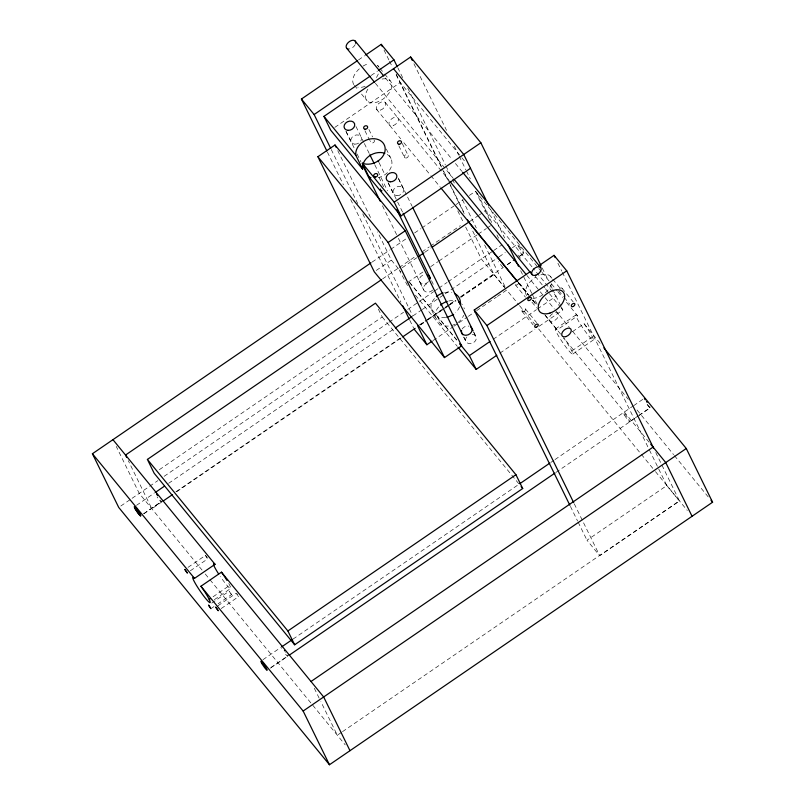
<?xml version="1.0" encoding="UTF-8"?>
<svg xmlns="http://www.w3.org/2000/svg" width="805" height="805" viewBox="0 0 805 805"><rect width="100%" height="100%" fill="white"/><g stroke="black" fill="none" stroke-linecap="round" stroke-linejoin="round"><path stroke-width="0.6" stroke-dasharray="4.03 3.02" d="M231.387 594.543L229.163 591.152L231.528 594.583L218.135 603.74M358.436 59.973L364.655 55.716M371.125 75.479L377.354 71.212M334.81 127.391L400.266 82.533L461.044 156.733M372.091 262.098L389.711 250.023M390.747 249.309L406.294 238.652M414.585 232.967L420.804 228.711M421.84 227.996L453.98 205.979M456.043 204.571L463.227 199.64M469.385 195.424L475.534 191.208L487.407 205.698M376.277 270.44L391.371 260.106L377.555 231.89M382.606 278.892L398.153 268.236M399.189 267.532L415.783 256.161M422.001 251.905L429.256 246.924M430.293 246.219L460.349 225.621M402.259 267.703L416.708 257.811M424.96 252.156L431.148 247.91M469.697 221.496L477.737 215.982M478.603 215.398L485.828 210.447L532.387 267.3M407.994 282.223L423.47 271.627M430.695 266.676L437.91 261.726M438.946 261.021L477.113 234.859M478.15 234.154L486.401 228.499M487.438 227.795L490.527 225.672M159.35 469.697L382.214 316.979L378.048 308.476M120.78 506.043L131.044 499.009M132.07 498.305L148.583 486.995M149.619 486.28L157.911 480.595M164.129 476.339L388.03 322.916M389.067 322.201L403.587 312.26M407.733 309.412L433.643 291.662M434.68 290.947L437.789 288.814M438.826 288.11L447.117 282.424M448.154 281.71L492.62 251.251M493.646 250.546L501.857 244.921M136.508 505.319L154.117 493.254M168.607 483.322L394.339 328.641M412.985 315.872L421.267 310.197M422.303 309.482L438.866 298.132M439.902 297.417L444.048 294.58M445.085 293.875L498.929 256.976M499.11 256.795L505.268 252.569M512.383 247.749L517.585 244.136M143.632 513.751L161.081 501.797M507.261 264.573L513.419 260.357M519.577 256.141L523.683 253.323M143.803 513.801L162.439 501.032M175.903 491.805L401.635 337.124M419.234 325.069L426.489 320.098M427.525 319.394L444.088 308.033M445.125 307.329L449.271 304.491M450.307 303.777L455.479 300.235M460.661 296.683L503.115 267.592M507.251 264.754L513.469 260.498M519.678 256.242L523.824 253.404M162.218 501.656L151.843 508.76L128.277 460.641M176.728 491.714L401.665 337.577M420.321 324.797L424.466 321.95M425.503 321.245L442.096 309.875M443.132 309.17L455.57 300.637M460.752 297.095L493.918 274.364M420.421 324.989L426.64 320.722M427.676 320.008L448.405 305.809M449.442 305.095L455.66 300.839M460.842 297.287L494.018 274.555L471.348 228.288M433.11 340.485L452.802 326.991M453.839 326.277L457.995 323.439M459.031 322.725L467.323 317.039M468.359 316.335L475.614 311.364M476.651 310.65L496.343 297.156M497.379 296.441L506.707 290.052L518.702 304.622M493.133 339.328L536.462 309.643M537.499 308.929L556.064 296.21L533.141 268.286M499.905 353.143L534.973 329.104M539.109 326.277L562.836 310.016L561.266 306.836M188.018 567.354L205.466 555.4L206.251 556.225M190.312 570.805L207.75 558.851M555.329 329.064L575.857 314.997M649.112 442.257L563.54 337.778A15.305 1.711 55.6 0 1 572.707 354.15A15.305 1.711 55.6 0 1 560.562 339.328A15.305 1.711 55.6 0 1 557.1 329.919L577.628 315.852L565.754 301.362M572.516 331.62L584.058 323.711L600.701 344.027M213.053 596.787L229.727 585.356M571.802 350.95L592.329 336.893M214.311 599.685L230.733 588.435M572.808 354.029L593.335 339.972M211.745 603.106L229.194 591.152M211.977 607.956L214.029 606.557M217.903 605.803L236.378 593.144M221.214 608.54L238.662 596.586M262.953 659.698L280.553 647.633M292.98 639.12L518.712 484.439M550.811 462.442L553.921 460.319M554.957 459.605L632.73 406.253M633.646 405.68L642.994 399.22M271.104 667.426L287.526 656.176M629.601 421.77L637.802 416.145M638.828 415.44L650.118 407.702M270.249 668.18L287.848 656.125M556.034 472.354L637.832 416.296M638.868 415.591L650.259 407.783M655.743 452.511L679.511 501.042L599.695 555.732L586.996 540.236L666.822 485.536L649.132 449.432M341.461 732.369L337.315 735.217L320.863 701.638M342.497 731.665L679.39 500.811M238.431 596.404L237.878 595.76M207.267 558.388L205.426 555.51M461.829 157.7L465.773 162.509M562.111 288.361L573.22 301.925M379.125 67.278L377.535 65.336A15.305 9.237 -39.3 0 1 378.823 67.519M379.92 68.244L383.884 73.084M384.679 74.05L390.234 80.832M550.338 276.326L551.928 278.258M552.713 279.224L560.652 288.915M385.384 77.934L452.259 159.591M455.439 163.475L461.808 171.254M558.69 290.706L563.45 296.522M564.245 297.488L569.799 304.27M488.202 206.664L493.737 213.426M494.532 214.392L538.052 267.542M538.847 268.508L541.222 271.406M542.017 272.372L550.721 282.998M551.506 283.964L557.05 290.726M557.845 291.692L562.584 297.488M517.846 255.094L521.791 259.914M535.204 276.296L544.683 287.858M545.468 288.824L548.628 292.678M549.413 293.644L560.461 307.128M561.256 308.094L562.836 310.016M375.372 83.257L453.386 178.519M385.223 102.406L448.908 180.169M526.923 275.431L542.409 294.439M545.237 297.78L554.333 308.999M555.128 309.975L569.457 327.444M572.627 331.338L628.292 399.3M637.037 409.976L673.624 454.644M674.419 455.61L708.611 497.369M519.396 283.229L528.915 294.861M376.428 109.138L400.649 138.792M403.828 142.676L430.101 174.755M430.896 175.732L440.456 187.394M518.47 282.656L528.825 295.294M532.799 300.154L536.784 305.015M544.744 314.735L560.662 334.176M518.319 282.565L528.613 295.133M532.568 299.963L536.522 304.793M545.227 315.419L557.1 329.919M518.41 282.897L527.879 294.459M532.618 300.245L536.563 305.065M354.371 85.31L358.346 90.15M361.515 94.034L367.07 100.806M531.934 302.106L536.694 307.923M515.18 284.608L525.494 297.196M525.484 309.04L536.593 322.594M505.983 289.086L481.33 258.979L464.334 224.293M519.497 305.588L534.611 324.033M538.585 328.893L654.686 470.653M655.481 471.619L687.309 510.481M494.018 274.555L504.333 287.144M666.822 485.536L679.511 501.042M522.063 311.384L533.172 324.938M391.371 260.106L400.85 271.667M409.524 282.263L456.878 340.082M409.514 282.464L431.017 308.718L435.153 317.16L441.683 325.129A15.305 12.075 -26.1 0 0 463.69 315.268M445.708 317.452A15.305 12.075 -26.1 0 1 437.548 316.697L456.666 340.032M407.511 285.564L399.169 269.826M415.4 295.204L457.23 346.271M382.214 316.979L519.527 484.64M202.075 570.091L139.255 493.385L116.232 446.383M205.255 573.975L209.23 578.825M210.025 579.801L345.234 744.887M236.952 593.708L237.505 594.432M206.472 556.527L207.288 557.744M237.535 595.298L236.519 593.688M557.915 263.235L561.779 271.134M562.333 272.261L648.578 448.305M542.208 268.025L548.296 280.432M550.499 284.95L552.16 288.331M552.713 289.458L560.753 305.769M490.829 209.773L504.655 237.988M520.684 270.711L531.743 293.282M532.296 294.409L537.267 304.562M413.921 63.776L446.544 130.35M454.282 146.148L458.699 155.174M459.252 156.301L465.894 169.845M466.437 170.972L470.311 178.871M477.496 193.542L492.59 224.263M475.534 191.208L490.336 221.415M496.916 234.849L498.567 238.21M397.801 67.751L402.782 77.904M407.753 88.057L445.346 164.794M445.9 165.921L451.977 178.338M452.531 179.465L455.298 185.11M462.483 199.771L476.308 227.986M484.6 244.911L505.047 286.671M396.11 74.03L441.603 166.897M443.807 171.415L448.788 181.568M449.341 182.695L464.264 213.164M384.005 49.991L388.976 60.144M389.529 61.281L392.297 66.916M396.171 74.815L441.502 167.349M442.056 168.476L448.133 180.894M450.347 185.402L464.163 213.617M457.753 210.86L463.781 223.176M402.248 143.441L407.974 155.124M398.827 145.786L404.553 157.468M574.267 503.819L599.695 555.732M570.413 506.375L577.598 521.046M578.151 522.173L586.996 540.236M386.289 148.965L390.978 158.525M398.274 178.046L412.049 206.161M473.732 332.083L475.936 336.581M398.616 178.982L403.305 188.541M473.793 332.415L475.856 336.641M368.911 129.494L372.554 136.941M364.967 130.782L369.656 140.342M379.044 162.61L384.961 174.695M388.282 182.946L397.096 200.938M397.65 202.055L402.601 212.178M463.75 336.983L465.954 341.481L463.801 337.315M388.111 182.816L393.313 193.442M355.951 126.455L363.79 142.354M364.343 143.481L369.304 153.604M374.808 164.844L387.477 190.705M431.54 280.653L433.714 285.181A5.565 4.387 -26.1 0 1 434.026 285.956M378.974 177.301L383.653 186.871M437.548 316.697L441.683 325.129M346.09 131.517L354.904 149.509M357.108 154.007L360.962 161.875M382.445 205.728L397.871 237.203M398.415 238.33L423.752 290.052L419.586 281.639M345.959 131.356L351.161 141.982M337.748 150.646L370.924 218.346M331.257 149.529L357.792 203.685M362.763 213.848L412.522 315.409M327.404 152.085L343.433 184.808M350.628 199.479L400.93 302.167M409.775 320.219L413.649 328.118M314.292 688.215L320.32 700.521M584.058 323.711A15.305 1.711 55.6 0 1 593.235 340.092A15.305 1.711 55.6 0 1 581.089 325.26A15.305 1.711 55.6 0 1 577.628 315.852M503.155 267.391A5.565 0.624 55.6 0 1 498.577 261.605M497.067 258.858A5.565 0.624 55.6 0 1 496.987 258.647M650.259 407.572A5.565 0.624 55.6 0 1 646.465 403.335A5.565 0.624 55.6 0 0 649.695 407.431A5.565 0.624 55.6 0 0 649.937 406.616M649.877 406.545A5.565 0.624 55.6 0 1 650.007 406.807M160.517 500.006A5.565 0.624 55.6 0 1 160.668 501.505A5.565 0.624 55.6 0 1 157.106 496.937M228.771 583.514A15.305 1.711 55.6 0 1 229.536 588.022A15.305 1.711 55.6 0 1 220.349 576.531M287.284 655.008A5.565 0.624 55.6 0 1 287.133 655.904A5.565 0.624 55.6 0 1 284.195 652.271M281.81 648.438A5.565 0.624 55.6 0 1 281.659 648.146M285.393 651.829A5.565 0.624 55.6 0 1 285.705 652.302M355.206 44.587A5.565 3.361 -39.3 0 1 349.209 48.984M378.3 73.969A15.305 9.237 -39.3 0 1 375.392 78.87M365.178 86.336A15.305 9.237 -39.3 0 1 357.722 87.141M353.838 84.646A15.305 9.237 -39.3 0 1 359.604 68.586M362.964 66.141A15.305 9.237 -39.3 0 1 369.354 63.555M382.053 79.051A15.305 9.237 -39.3 0 1 390.817 89.888A15.305 9.237 -39.3 0 1 371.91 102.849A15.305 9.237 -39.3 0 1 368.328 88.459M540.839 274.867A15.305 9.237 -39.3 0 1 551.616 278.51M551.516 283.732A15.305 9.237 -39.3 0 1 532.809 298.353M526.631 295.626A15.305 9.237 -39.3 0 1 535.768 277.131M518.692 282.766A2.083 1.258 -39.3 0 1 516.609 285A2.083 1.258 -39.3 0 1 515.15 283.783M559.535 288.623A2.083 1.258 -39.3 0 1 562.202 288.723M555.5 312.652A5.565 3.361 -39.3 0 1 557.191 318.337A5.565 3.361 -39.3 0 1 549.302 320.259A5.565 3.361 -39.3 0 1 554.071 312.994M459.554 306.826A15.305 12.075 -26.1 0 1 455.529 312.632M431.017 308.718A15.305 12.075 -26.1 0 1 435.626 297.337M444.551 292.587A15.305 12.075 -26.1 0 1 451.927 292.557M432.708 290.042A5.565 4.387 -26.1 0 1 423.822 290.182A5.565 4.387 -26.1 0 1 428.894 283.018M428.532 281.629A5.565 4.387 -26.1 0 1 419.647 281.76A5.565 4.387 -26.1 0 1 424.728 274.606M463.972 307.691A15.305 12.075 -26.1 0 1 464.294 308.838M435.153 317.16A15.305 12.075 -26.1 0 1 439.761 305.779M448.687 301.03A15.305 12.075 -26.1 0 1 456.053 301M461.587 303.948A15.305 12.075 -26.1 0 1 462.332 304.763M472.183 334.397A5.565 4.387 -26.1 0 1 475.936 339.871A5.565 4.387 -26.1 0 1 468.349 343.433A5.565 4.387 -26.1 0 1 466.659 336.993M462.13 329.034A5.565 4.387 -26.1 0 1 469.003 326.156M387.165 154.399A15.305 12.075 -26.1 0 1 391.16 167.128A15.305 12.075 -26.1 0 1 378.31 177.593M373.892 139.909A2.083 1.65 -26.1 0 1 373.933 142.153A2.083 1.65 -26.1 0 1 371.316 142.908A2.083 1.65 -26.1 0 1 370.592 140.865M518.541 246.622A5.565 0.624 55.6 0 0 523.763 253.323A5.565 0.624 55.6 0 0 519.587 246.239A5.565 0.624 55.6 0 0 518.541 246.622M624.459 415.068A5.565 0.624 55.6 0 0 629.671 421.77A5.565 0.624 55.6 0 0 625.505 414.686A5.565 0.624 55.6 0 0 624.459 415.068M380.443 110.114A5.565 3.361 -39.3 0 0 385.394 102.627A5.565 3.361 -39.3 0 0 377.132 105.304A5.565 3.361 -39.3 0 0 380.443 110.114M393.132 125.61A5.565 3.361 -39.3 0 0 398.093 118.124A5.565 3.361 -39.3 0 0 389.831 120.81A5.565 3.361 -39.3 0 0 393.132 125.61M523.572 311.746A2.083 1.258 -39.3 0 0 525.434 308.939A2.083 1.258 -39.3 0 0 522.334 309.945A2.083 1.258 -39.3 0 0 523.572 311.746M354.834 144.165A5.565 4.387 -26.1 0 0 361.324 137.474A5.565 4.387 -26.1 0 0 352.328 136.961A5.565 4.387 -26.1 0 0 354.834 144.165M396.986 195.625A5.565 4.387 -26.1 0 0 403.466 188.934A5.565 4.387 -26.1 0 0 394.48 188.42A5.565 4.387 -26.1 0 0 396.986 195.625M405.77 158.032A2.083 1.65 -26.1 0 0 408.195 155.526A2.083 1.65 -26.1 0 0 404.824 155.335A2.083 1.65 -26.1 0 0 405.77 158.032"/><path stroke-width="1.21" d="M326.85 150.948L301.422 99.045L357.4 60.687M365.691 55.002L381.238 44.345L393.937 59.852L397.247 66.624M330.704 148.392L314.121 114.541L370.089 76.183M378.39 70.508L393.937 59.852M384.83 153.292A15.305 12.075 -26.1 0 0 369.213 156.029A15.305 12.075 -26.1 0 0 362.612 169.141L330.714 130.199L323.952 116.383L410.61 57.004L480.847 142.767L541.101 265.761M317.884 156.723L334.991 145.001L405.227 230.763L461.617 345.868L444.511 357.591L374.275 271.818L317.884 156.723L388.131 242.486L444.511 357.591M470.512 168.295L400.95 215.961L394.188 202.146L480.847 142.767M388.131 242.486L405.227 230.763M603.871 347.901L686.273 448.506L712.586 502.219L329.466 764.75L118.727 507.452L92.414 453.738L371.055 262.802M381.57 279.607L125.53 455.046L126.627 457.29M418.771 256.393L423.923 252.861M432.174 247.205L469.315 221.757M147.395 459.434L375.442 303.173L515.935 474.698L522.707 488.514L294.65 644.785L154.168 473.249L147.395 459.434L287.888 630.969L294.65 644.785M155.154 492.549L164.472 486.16M395.376 327.927L411.949 316.576M163.254 500.952L172.582 494.552M402.701 336.872L415.139 328.339M569.86 505.248L474.226 310.026L530.203 271.677M538.495 265.992L554.041 255.336L566.74 270.832L653.529 448.003M414.203 329.245L426.892 344.741L432.074 341.189M573.713 502.692L486.914 325.532L566.74 270.832M496.806 355.267L476.178 369.404L469.406 355.589L490.044 341.451M349.984 750.683L323.67 696.969L221.466 572.174L200.938 586.241A15.305 1.711 55.6 0 1 210.105 602.623A15.305 1.711 55.6 0 1 197.97 587.791A15.305 1.711 55.6 0 1 194.498 578.382L215.026 564.315L112.942 439.671M209.209 599.423L210.487 598.538M287.888 630.969L515.935 474.698M281.589 646.928L291.943 639.834M519.748 483.735L549.775 463.157M288.884 655.411L554.997 473.058M311.002 681.503L653.076 447.097M329.466 764.75L303.143 711.036L686.273 448.506M393.504 68.717L463.74 154.48L488.625 205.265M355.126 40.995L383.794 75.992M462.603 172.22L540.628 267.481M346.703 48.26L374.567 82.281M454.181 179.485L532.206 274.747M449.703 181.135L526.128 274.455M710.996 500.277L712.586 502.219M441.251 188.37L517.675 281.68M650.692 444.189L665.745 462.573L692.059 516.287M516.83 280.975L468.691 222.19L467.584 219.936M323.952 116.383L355.85 155.335L362.612 169.141M355.85 155.335A15.305 12.075 -26.1 0 1 372.151 138.722A15.305 12.075 -26.1 0 1 384.297 153.544A15.305 12.075 -26.1 0 1 362.29 163.194L394.188 202.146M362.29 163.194L369.052 176.999L400.95 215.961M301.422 99.045L314.121 114.541M474.226 310.026L486.914 325.532M460.037 343.936L461.617 345.868M459.846 343.916L469.406 355.589M458.025 347.237L476.178 369.404M521.117 486.572L522.707 488.514M92.414 453.738L194.498 578.382M200.938 586.241L303.143 711.036M554.041 255.336L555.148 257.59M507.965 244.76L518.47 266.203M410.61 57.004L412.261 60.385M381.238 44.345L382.345 46.61M412.593 207.277L473.189 330.966M378.199 160.879L378.622 161.745M453.638 314.876L453.376 314.353A15.305 12.075 -26.1 0 1 446.765 317.24M403.154 213.305L462.644 334.729M369.847 154.731L374.255 163.717M396.845 209.823L430.444 278.409M362.612 165.246L380.242 201.23M334.991 145.001L336.088 147.255M417.493 325.562L426.892 344.741M402.591 305.548L409.222 319.092M646.707 401.514A5.565 0.624 55.6 0 1 647.029 401.957M218.608 573.915A15.305 1.711 55.6 0 1 213.466 564.597M213.788 563.349A15.305 1.711 55.6 0 1 215.026 564.315M221.466 572.174A15.305 1.711 55.6 0 1 226.96 580.405M156.532 494.129A5.565 0.624 55.6 0 1 157.669 495.608M284.427 650.43A5.565 0.624 55.6 0 1 284.749 650.883M644.332 398.737A5.565 0.624 55.6 0 1 645.379 399.823M646.767 401.594A5.565 0.624 55.6 0 1 647.089 402.037M348.324 48.994A5.565 3.361 -39.3 0 1 346.563 44.818A5.565 3.361 -39.3 0 1 352.318 40.32A5.565 3.361 -39.3 0 1 355.659 43.269M427.787 275.018A5.565 4.387 -26.1 0 1 429.427 280.351M440.506 305.105A15.305 12.075 -26.1 0 1 447.218 301.422M458.609 301.895A15.305 12.075 -26.1 0 1 460.712 303.193M454.473 293.453A15.305 12.075 -26.1 0 1 460.259 304.189M436.37 296.673A15.305 12.075 -26.1 0 1 443.082 292.98M470.704 326.951A5.565 4.387 -26.1 0 1 468.057 334.85A5.565 4.387 -26.1 0 1 461.517 330.432M370.914 177.603A15.305 12.075 -26.1 0 1 369.052 176.999M382.003 190.835A2.083 1.65 -26.1 0 1 380.513 189.024M184.898 569.487L187.263 572.919L184.898 569.487M208.616 605.229L210.98 608.661L208.636 605.219M215.8 607.222L218.165 610.653L215.8 607.222M135.421 509.152A5.565 0.624 55.6 0 0 140.633 515.854A5.565 0.624 55.6 0 0 136.468 508.77A5.565 0.624 55.6 0 0 135.421 509.152M261.917 663.602A5.565 0.624 55.6 0 0 267.139 670.313A5.565 0.624 55.6 0 0 262.963 663.229A5.565 0.624 55.6 0 0 261.917 663.602M135.482 509.223A5.565 0.624 55.6 0 0 140.694 515.935A5.565 0.624 55.6 0 0 136.528 508.841A5.565 0.624 55.6 0 0 135.482 509.223M535.858 275.209A5.565 3.361 -39.3 0 0 540.819 267.723A5.565 3.361 -39.3 0 0 532.558 270.41A5.565 3.361 -39.3 0 0 535.858 275.209M549.936 313.085A15.305 9.237 -39.3 0 0 563.57 292.487A15.305 9.237 -39.3 0 0 540.849 299.852A15.305 9.237 -39.3 0 0 549.936 313.085M529.378 300.476A2.083 1.258 -39.3 0 0 531.24 297.659A2.083 1.258 -39.3 0 0 528.14 298.665A2.083 1.258 -39.3 0 0 529.378 300.476M536.261 327.243A2.083 1.258 -39.3 0 0 538.122 324.435A2.083 1.258 -39.3 0 0 535.023 325.441A2.083 1.258 -39.3 0 0 536.261 327.243M572.888 306.574A2.083 1.258 -39.3 0 0 574.75 303.767A2.083 1.258 -39.3 0 0 571.651 304.773A2.083 1.258 -39.3 0 0 572.888 306.574M565.935 336.601A5.565 3.361 -39.3 0 0 570.896 329.114A5.565 3.361 -39.3 0 0 562.635 331.791A5.565 3.361 -39.3 0 0 565.935 336.601M348.072 130.35A5.565 4.387 -26.1 0 0 354.552 123.658A5.565 4.387 -26.1 0 0 345.566 123.145A5.565 4.387 -26.1 0 0 348.072 130.35M390.214 181.809A5.565 4.387 -26.1 0 0 396.704 175.118A5.565 4.387 -26.1 0 0 387.708 174.605A5.565 4.387 -26.1 0 0 390.214 181.809M365.138 129.223A2.083 1.65 -26.1 0 0 367.573 126.707A2.083 1.65 -26.1 0 0 364.202 126.516A2.083 1.65 -26.1 0 0 365.138 129.223M375.2 177.03A2.083 1.65 -26.1 0 0 377.636 174.514A2.083 1.65 -26.1 0 0 374.265 174.323A2.083 1.65 -26.1 0 0 375.2 177.03M398.998 144.226A2.083 1.65 -26.1 0 0 401.433 141.71A2.083 1.65 -26.1 0 0 398.062 141.519A2.083 1.65 -26.1 0 0 398.998 144.226"/></g></svg>
